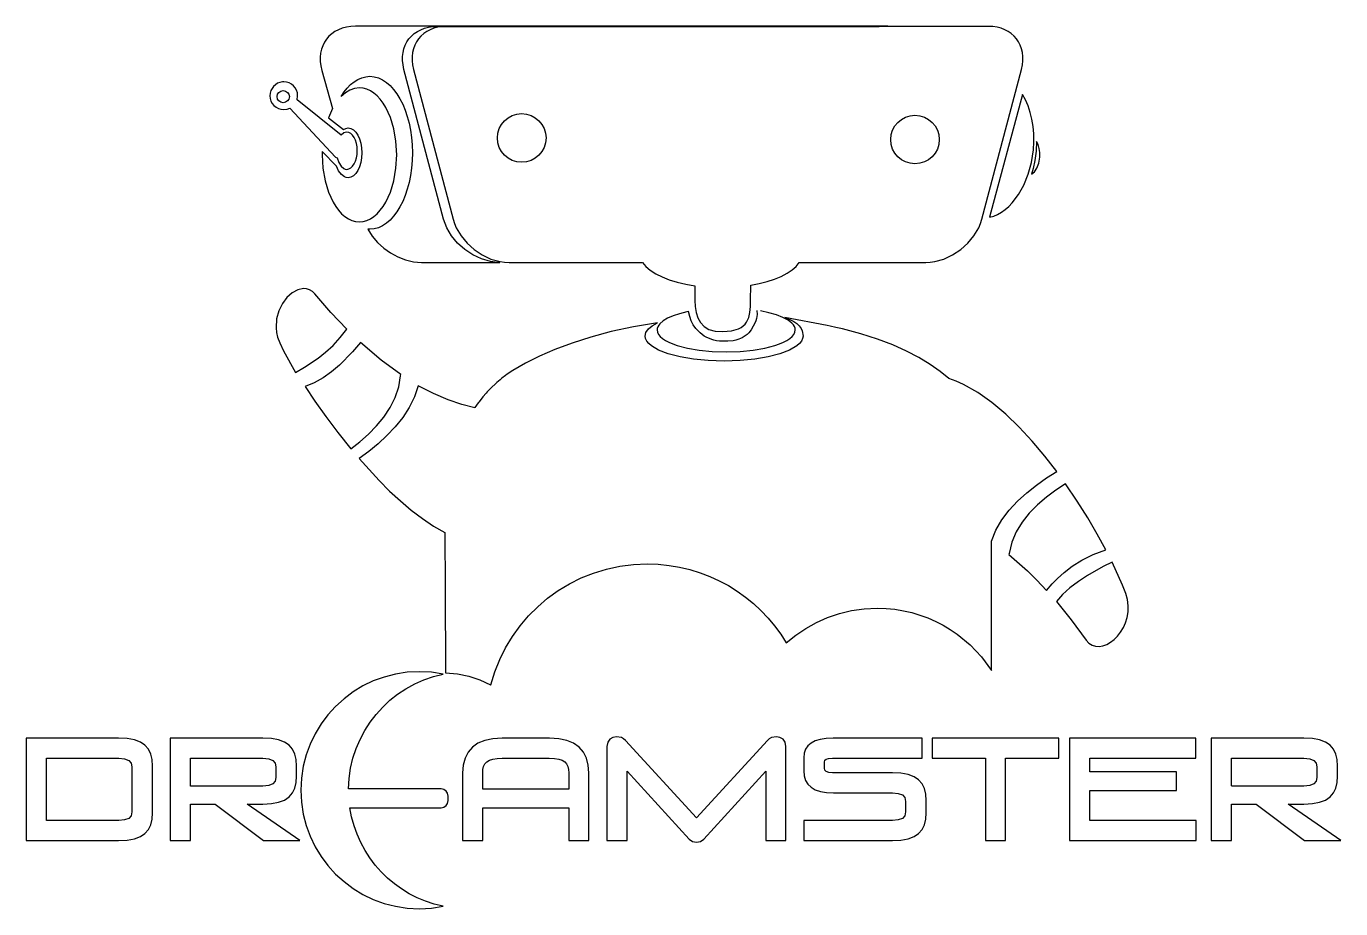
# Model space of a CAD drawing. Extents: x -69 to 67, y -46 to 46.
import ezdxf

# ---------------------------------------------------------------- set-up
doc = ezdxf.new("R2010")
doc.units = 0
doc.layers.add('Capa_1', color=7, linetype='CONTINUOUS')

msp = doc.modelspace()

# ---------------------------------------------------------------- linework, layer by layer
at = {"layer": 'Capa_1', "color": 7}
for points in [[(-34.97911, 45.797804), (-35.458393, 45.776604), (-35.911152, 45.709244), (-36.335598, 45.597956), (-36.729945, 45.445156), (-37.092404, 45.253172), (-37.421192, 45.024364), (-37.714517, 44.761084), (-37.970598, 44.465676), (-38.187642, 44.140492), (-38.363866, 43.787884), (-38.497481, 43.410204), (-38.586702, 43.009796), (-38.629742, 42.589012), (-38.624782, 42.150204), (-38.570094, 41.6957), (-38.463864, 41.22794), (-37.352263, 37.25794), (-37.77573, 36.30514), (-36.214197, 35.0965), (-35.978642, 35.21298), (-35.728974, 35.25538), (-35.440206, 35.20258), (-35.171587, 35.05234), (-34.928772, 34.81474), (-34.717419, 34.5001), (-34.543186, 34.11874), (-34.41173, 33.68122), (-34.328705, 33.19778), (-34.299777, 32.67882), (-34.328705, 32.15994), (-34.41173, 31.6765), (-34.543186, 31.23898), (-34.717419, 30.85762), (-34.928772, 30.54298), (-35.171587, 30.30538), (-35.440206, 30.15514), (-35.728974, 30.10314), (-35.916087, 30.12474), (-36.095869, 30.18874), (-36.427519, 30.43058), (-36.712058, 30.8065), (-36.937619, 31.29418), (-38.41093, 32.80274), (-38.419738, 32.47634), (-38.341258, 31.07722), (-38.116152, 29.77394), (-37.759946, 28.59458), (-37.288158, 27.56698), (-37.013772, 27.11882), (-36.716312, 26.71914), (-36.397715, 26.3713), (-36.059924, 26.0789), (-35.704876, 25.84546), (-35.334514, 25.67434), (-34.95078, 25.56914), (-34.555606, 25.53314), (-34.160377, 25.56914), (-33.776597, 25.67434), (-33.406205, 25.84546), (-33.051142, 26.0789), (-32.713342, 26.3713), (-32.394746, 26.71914), (-32.097294, 27.11882), (-31.822922, 27.56698), (-31.351174, 28.59458), (-30.995014, 29.77394), (-30.769944, 31.07722), (-30.691472, 32.47634), (-30.769944, 33.87538), (-30.995014, 35.17858), (-31.351174, 36.35794), (-31.822922, 37.38554), (-32.097294, 37.8337), (-32.394746, 38.23346), (-32.713342, 38.5813), (-33.051142, 38.8737), (-33.406205, 39.10722), (-33.776597, 39.27834), (-34.160377, 39.38354), (-34.555606, 39.41954), (-35.064636, 39.36034), (-35.552986, 39.18778), (-36.016838, 38.90826), (-36.452385, 38.52834), (-36.146554, 38.9885), (-35.818494, 39.39834), (-35.469919, 39.7545), (-35.102542, 40.05354), (-34.718077, 40.29202), (-34.318239, 40.46658), (-33.904741, 40.57386), (-33.479295, 40.61066), (-33.027637, 40.56986), (-32.588968, 40.4497), (-32.165515, 40.25434), (-31.75951, 39.9877), (-31.373175, 39.65378), (-31.008745, 39.25666), (-30.668447, 38.80018), (-30.354509, 38.28834), (-30.069157, 37.72522), (-29.814622, 37.11466), (-29.593135, 36.46074), (-29.40692, 35.76738), (-29.258204, 35.03866), (-29.149223, 34.27842), (-29.082199, 33.49074), (-29.059359, 32.67954), (-29.082199, 31.86842), (-29.149223, 31.08074), (-29.258207, 30.3205), (-29.40692, 29.59178), (-29.593135, 28.89842), (-29.814625, 28.2445), (-30.06916, 27.63394), (-30.354509, 27.07082), (-30.668447, 26.55898), (-31.008748, 26.1025), (-31.373178, 25.7053), (-31.75951, 25.37146), (-32.165515, 25.10482), (-32.588968, 24.90946), (-33.027637, 24.7893), (-33.479295, 24.7485), (-33.691029, 24.7573), (-33.228578, 24.04474), (-32.670237, 23.39002), (-32.030604, 22.8045), (-31.324287, 22.29938), (-30.565886, 21.88586), (-29.770003, 21.57522), (-28.951244, 21.37882), (-28.124205, 21.30762), (-20.007759, 21.30762), (-20.486434, 21.33402), (-20.963704, 21.40522), (-21.902112, 21.67226), (-22.799167, 22.09106), (-23.631049, 22.64322), (-24.373934, 23.31026), (-25.004007, 24.07378), (-25.497445, 24.91538), (-25.685483, 25.3597), (-25.830428, 25.81658), (-29.941583, 41.3349), (-30.038462, 41.79154), (-30.085446, 42.235028), (-30.084326, 42.66314), (-30.036822, 43.07358), (-29.94472, 43.464052), (-29.809778, 43.832284), (-29.633766, 44.176004), (-29.418438, 44.492924), (-29.165561, 44.780772), (-28.876898, 45.03726), (-28.55421, 45.260108), (-28.199261, 45.447052), (-27.813813, 45.595804), (-27.399631, 45.704076), (-26.958476, 45.769596), (-26.492106, 45.790076), (12.112652, 45.791676), (19.308081, 45.793276), (20.21599, 45.794076), (19.45905, 45.794876), (-34.979085, 45.798876), (-34.979085, 45.798876)], [(-25.512865, 45.78898), (-25.979234, 45.7685), (-26.42039, 45.70298), (-26.834572, 45.5947), (-27.220019, 45.445956), (-27.574969, 45.259012), (-27.897656, 45.036156), (-28.186319, 44.779668), (-28.439197, 44.491828), (-28.654524, 44.174908), (-28.830537, 43.831188), (-28.965478, 43.462956), (-29.05758, 43.072476), (-29.105084, 42.662044), (-29.106204, 42.233932), (-29.05922, 41.790428), (-28.962342, 41.333788), (-24.851186, 25.815468), (-24.706242, 25.358588), (-24.518203, 24.914268), (-24.024766, 24.072668), (-23.394691, 23.309148), (-22.651806, 22.642108), (-21.819926, 22.089948), (-20.92287, 21.671148), (-19.984462, 21.404108), (-19.507193, 21.332908), (-19.028518, 21.306508), (-5.204092, 21.306508), (-4.860392, 20.890748), (-4.404578, 20.499948), (-3.844922, 20.137628), (-3.189689, 19.807388), (-2.447151, 19.512988), (-1.625583, 19.257868), (-0.733249, 19.045868), (0.221576, 18.880428), (0.221576, 17.380668), (0.249383, 16.730028), (0.342591, 16.117628), (0.515885, 15.559708), (0.783948, 15.072828), (1.161472, 14.673068), (1.663133, 14.376908), (2.303623, 14.200588), (3.097624, 14.160588), (4.020804, 14.238988), (4.721926, 14.433468), (4.998749, 14.570428), (5.231498, 14.732028), (5.423983, 14.916668), (5.58002, 15.122988), (5.797995, 15.594988), (5.915928, 16.136188), (5.964316, 16.735228), (5.97366, 17.380348), (6.008949, 18.941868), (6.89378, 19.116108), (7.719416, 19.331148), (8.478845, 19.583948), (9.165058, 19.871388), (9.77105, 20.190428), (10.289811, 20.537948), (10.714337, 20.910908), (11.037617, 21.306188), (24.13862, 21.306188), (24.617391, 21.332588), (25.094941, 21.403788), (26.034351, 21.670828), (26.932818, 22.089628), (27.766319, 22.641788), (28.510824, 23.308828), (29.142309, 24.072348), (29.636746, 24.913948), (29.825065, 25.358268), (29.97011, 25.815148), (34.072445, 41.333468), (34.169261, 41.790108), (34.216205, 42.233612), (34.215085, 42.661724), (34.167565, 43.072156), (34.075455, 43.462636), (33.940516, 43.830868), (33.764512, 44.174588), (33.549198, 44.491508), (33.296341, 44.779348), (33.007698, 45.035836), (32.685033, 45.258692), (32.330106, 45.445636), (31.944678, 45.59438), (31.53051, 45.70266), (31.089365, 45.76818), (30.623001, 45.78866), (-25.512813, 45.78866), (-25.512813, 45.78866)], [(-42.539757, 40.036884), (-42.803489, 39.984084), (-43.048035, 39.885364), (-43.26847, 39.745284), (-43.45987, 39.568884), (-43.617313, 39.361044), (-43.73587, 39.126724), (-43.810614, 38.870884), (-43.836614, 38.598484), (-43.807358, 38.308804), (-43.723478, 38.038964), (-43.59078, 37.794724), (-43.415084, 37.581844), (-43.202202, 37.406164), (-42.957949, 37.273524), (-42.688141, 37.189684), (-42.398589, 37.160084), (-42.062576, 37.203284), (-41.754566, 37.318964), (-37.034676, 32.219684), (-36.84941, 32.158084), (-36.690322, 31.676244), (-36.46336, 31.299684), (-36.182402, 31.054644), (-36.02601, 30.989844), (-35.86132, 30.967444), (-35.645062, 31.006644), (-35.443336, 31.119364), (-35.260548, 31.297764), (-35.10111, 31.533844), (-34.969429, 31.819924), (-34.869914, 32.148084), (-34.80697, 32.510484), (-34.78501, 32.899364), (-34.80697, 33.287844), (-34.869914, 33.649204), (-34.969429, 33.975924), (-35.10111, 34.260404), (-35.260548, 34.494964), (-35.443336, 34.671924), (-35.645062, 34.783684), (-35.86132, 34.822884), (-36.02486, 34.801284), (-36.180482, 34.738084), (-36.461231, 34.496964), (-41.022322, 38.166964), (-40.96057, 38.599284), (-40.98981, 38.888964), (-41.073656, 39.158804), (-41.206309, 39.403044), (-41.381966, 39.615924), (-41.594822, 39.791604), (-41.839083, 39.924244), (-42.108939, 40.008084), (-42.398594, 40.037684), (-42.539749, 40.037684), (-42.539749, 40.037684)], [(-42.451526, 39.137844), (-42.204891, 39.087444), (-42.002918, 38.950804), (-41.866448, 38.748804), (-41.816328, 38.502484), (-41.866448, 38.257204), (-42.002918, 38.058324), (-42.204891, 37.924884), (-42.451526, 37.876084), (-42.698015, 37.924884), (-42.900003, 38.058324), (-43.036558, 38.257204), (-43.086726, 38.502484), (-43.036558, 38.748804), (-42.900003, 38.950804), (-42.698015, 39.087444), (-42.451526, 39.137844), (-42.451526, 39.137844)], [(34.171459, 38.726484), (30.766081, 25.996004), (31.184472, 26.122164), (31.59358, 26.300964), (31.991537, 26.530084), (32.376477, 26.807044), (32.74653, 27.129604), (33.099834, 27.495124), (33.748713, 28.345924), (34.308174, 29.340244), (34.763286, 30.458884), (35.099109, 31.682484), (35.300704, 32.992004), (35.3506, 33.825044), (35.340328, 34.635124), (35.272696, 35.417124), (35.150481, 36.166004), (34.976462, 36.876484), (34.753427, 37.543524), (34.484162, 38.161844), (34.171449, 38.726484), (34.171449, 38.726484)], [(-17.740433, 36.745844), (-17.232013, 36.694644), (-16.758433, 36.547604), (-16.329842, 36.314884), (-15.956404, 36.006724), (-15.64827, 35.633204), (-15.4156, 35.204644), (-15.26855, 34.731124), (-15.217278, 34.222804), (-15.26855, 33.714484), (-15.4156, 33.240964), (-15.64827, 32.812404), (-15.956404, 32.438884), (-16.329842, 32.130724), (-16.758433, 31.898004), (-17.232013, 31.750964), (-17.740433, 31.699764), (-18.248271, 31.750964), (-18.720761, 31.898004), (-19.147923, 32.130724), (-19.519789, 32.438884), (-19.826379, 32.812404), (-20.057725, 33.240964), (-20.203843, 33.714484), (-20.254763, 34.222804), (-20.203843, 34.731124), (-20.057725, 35.204644), (-19.826379, 35.633204), (-19.519789, 36.006724), (-19.147923, 36.314884), (-18.720761, 36.547604), (-18.248271, 36.694644), (-17.740433, 36.745844), (-17.740433, 36.745844)], [(23.027066, 36.578244), (23.535486, 36.527044), (24.009066, 36.379924), (24.437656, 36.147284), (24.811094, 35.839044), (25.119229, 35.465604), (25.351898, 35.037044), (25.498949, 34.563524), (25.550221, 34.055204), (25.498949, 33.547124), (25.351898, 33.074564), (25.119229, 32.647364), (24.811094, 32.275524), (24.437656, 31.969044), (24.009066, 31.737764), (23.535486, 31.591764), (23.027066, 31.540564), (22.519024, 31.591764), (22.046441, 31.737764), (21.619265, 31.969044), (21.247444, 32.275524), (20.940933, 32.647364), (20.709675, 33.074564), (20.563624, 33.547124), (20.512736, 34.055204), (20.563624, 34.563524), (20.709675, 35.037044), (20.940933, 35.465604), (21.247444, 35.839044), (21.619265, 36.147284), (22.046441, 36.379924), (22.519024, 36.527044), (23.027066, 36.578244), (23.027066, 36.578244)], [(35.627126, 33.847764), (35.600814, 32.848484), (35.466293, 31.888324), (35.27765, 31.058724), (35.088973, 30.451204), (35.401502, 30.699764), (35.664845, 31.096564), (35.858604, 31.611844), (35.962373, 32.215684), (35.968533, 32.699524), (35.910053, 33.143204), (35.793924, 33.531124), (35.62714, 33.847764), (35.62714, 33.847764)], [(-40.351845, 18.598884), (-40.942335, 18.476804), (-41.527027, 18.162244), (-42.072357, 17.678964), (-42.544759, 17.050644), (-42.910668, 16.301044), (-43.136523, 15.453764), (-43.188755, 14.532644), (-43.139275, 14.051844), (-43.033804, 13.561364), (-42.815707, 12.964324), (-42.426767, 12.135604), (-41.189959, 9.917764), (-40.237602, 10.447924), (-38.836034, 11.386884), (-38.059362, 12.003204), (-37.281477, 12.713924), (-36.539396, 13.516484), (-35.870158, 14.408324), (-37.505974, 16.122564), (-39.178489, 18.051924), (-39.437476, 18.304724), (-39.723734, 18.477524), (-40.03071, 18.574244), (-40.351848, 18.599044), (-40.351848, 18.599044)], [(9.541308, 15.598564), (10.042695, 15.410804), (10.453512, 15.201844), (10.781058, 14.974884), (11.032662, 14.733284), (11.215619, 14.480244), (11.337254, 14.219044), (11.425786, 13.685124), (11.383578, 13.419284), (11.259688, 13.161124), (11.058226, 12.911844), (10.783294, 12.672804), (10.029433, 12.230724), (9.030949, 11.845444), (7.820684, 11.527444), (6.431475, 11.287284), (4.896163, 11.135444), (3.247584, 11.082644), (1.598627, 11.135444), (0.062315, 11.287284), (-1.328304, 11.527444), (-2.540193, 11.845444), (-3.540294, 12.230724), (-4.295564, 12.672804), (-4.571066, 12.911844), (-4.772964, 13.161124), (-4.89713, 13.419284), (-4.93944, 13.685124), (-4.853343, 14.060404), (-4.603986, 14.418484), (-4.204753, 14.756164), (-3.669039, 15.070164), (-6.162872, 14.640244), (-8.463968, 14.138884), (-10.579765, 13.574484), (-12.517733, 12.955604), (-14.285317, 12.290564), (-15.889982, 11.587844), (-17.339173, 10.855924), (-18.640354, 10.103284), (-19.231443, 9.715124), (-19.407888, 9.591604), (-19.787243, 9.300404), (-19.97251, 9.150484), (-20.325399, 8.850484), (-20.493021, 8.700484), (-20.828265, 8.382884), (-20.969421, 8.241764), (-21.304665, 7.888884), (-21.419355, 7.756564), (-21.754599, 7.368404), (-21.842821, 7.271284), (-22.186888, 6.830244), (-22.239824, 6.768644), (-22.601535, 6.265764), (-22.601535, 6.256964), (-23.926184, 6.598804), (-25.352968, 7.078404), (-26.870724, 7.716324), (-28.468314, 8.533124), (-28.854191, 7.380724), (-29.392022, 6.285684), (-30.060035, 5.249284), (-30.836461, 4.273124), (-31.699535, 3.358564), (-32.627483, 2.507044), (-33.598543, 1.720004), (-34.590937, 0.998964), (-32.512652, -1.300076), (-31.425668, -2.386556), (-30.312687, -3.413836), (-29.178134, -4.369276), (-28.02644, -5.239996), (-26.862026, -6.013276), (-25.689314, -6.676396), (-25.671666, -12.481436), (-25.64521, -21.241836), (-24.401832, -21.345276), (-23.20335, -21.589676), (-22.059056, -21.966796), (-20.978252, -22.468156), (-20.93414, -22.468156), (-20.528581, -21.139676), (-20.0186, -19.860476), (-19.409208, -18.635516), (-18.705401, -17.469996), (-17.9122, -16.368716), (-17.034608, -15.336876), (-16.077629, -14.379436), (-15.046276, -13.501516), (-13.945556, -12.707916), (-12.780475, -12.003916), (-11.55604, -11.394396), (-10.277266, -10.884396), (-8.949159, -10.479036), (-7.576717, -10.183276), (-6.164961, -10.002076), (-4.718893, -9.940476), (-3.579959, -9.978876), (-2.461448, -10.091516), (-1.365784, -10.276236), (-0.295409, -10.530556), (0.747225, -10.852076), (1.759683, -11.238396), (2.739529, -11.687036), (3.684323, -12.195596), (4.591614, -12.761596), (5.458973, -13.382636), (6.283957, -14.056236), (7.064121, -14.779996), (7.797029, -15.551516), (8.480236, -16.368316), (9.111306, -17.227836), (9.6878, -18.127836), (10.661096, -17.330476), (11.703671, -16.621036), (12.809936, -16.005196), (13.974311, -15.488636), (15.191202, -15.077036), (16.45503, -14.775996), (17.7602, -14.591276), (19.101127, -14.528076), (20.025436, -14.557676), (20.933761, -14.645836), (21.824272, -14.790476), (22.695146, -14.989836), (23.544561, -15.241996), (24.370685, -15.545116), (25.171692, -15.897436), (25.945761, -16.297036), (26.691063, -16.742156), (27.405776, -17.230956), (28.736123, -18.331996), (29.922191, -19.585596), (30.949377, -20.976956), (30.949377, -7.593676), (31.421384, -6.453276), (32.046712, -5.379276), (32.802096, -4.372236), (33.664282, -3.432956), (34.610024, -2.562236), (35.61606, -1.760716), (36.659149, -1.029116), (37.716024, -0.368236), (36.478179, 1.238324), (35.179209, 2.786164), (33.827065, 4.247124), (32.429701, 5.593124), (30.995067, 6.796004), (29.531122, 7.827844), (28.04581, 8.660324), (27.297628, 8.993204), (26.547084, 9.265604), (25.631998, 10.008164), (24.598847, 10.738244), (23.440468, 11.448084), (22.14969, 12.129764), (20.719355, 12.775524), (19.142288, 13.377284), (17.411331, 13.927364), (15.519304, 14.417844), (15.175237, 14.497044), (14.831171, 14.585284), (14.248904, 14.708724), (13.931304, 14.779124), (9.5413, 15.598644), (9.5413, 15.598644)], [(6.646119, 16.335684), (6.653631, 15.919444), (6.602389, 15.498484), (6.533835, 15.262884), (6.425541, 15.021124), (6.254277, 14.693124), (6.052989, 14.343844), (5.790959, 14.002484), (5.62756, 13.843764), (5.437452, 13.697844), (5.104615, 13.500244), (4.781996, 13.357124), (4.471397, 13.259604), (4.1746, 13.198804), (3.629596, 13.150804), (3.161318, 13.142004), (2.776257, 13.150004), (2.450724, 13.190004), (2.180507, 13.253204), (1.961382, 13.327604), (1.372089, 13.560484), (1.189064, 13.662244), (0.752664, 14.015284), (0.322973, 14.456644), (0.020606, 14.853844), (-0.16273, 15.250884), (-0.308021, 15.694164), (-0.43815, 16.218964), (-0.606057, 16.186164), (-1.365962, 15.994084), (-2.037109, 15.771684), (-2.609241, 15.522084), (-3.072093, 15.248484), (-3.415406, 14.954004), (-3.53903, 14.800004), (-3.628921, 14.642004), (-3.683796, 14.480404), (-3.702344, 14.315524), (-3.665418, 14.083044), (-3.55703, 13.857204), (-3.38078, 13.639124), (-3.140251, 13.430084), (-2.839039, 13.231124), (-2.48073, 13.043444), (-2.06892, 12.868244), (-1.6072, 12.706564), (-0.54838, 12.428484), (0.666989, 12.218484), (2.010189, 12.085764), (3.45248, 12.039364), (4.895561, 12.085764), (6.239944, 12.218484), (7.456753, 12.428484), (8.517097, 12.706564), (8.979574, 12.868244), (9.392096, 13.043444), (9.751056, 13.231124), (10.052856, 13.430084), (10.293871, 13.639124), (10.470493, 13.857204), (10.579115, 14.083044), (10.616123, 14.315524), (10.594107, 14.494964), (10.529139, 14.670484), (10.422882, 14.841524), (10.276989, 15.007684), (10.093117, 15.168404), (9.87292, 15.323284), (9.330186, 15.612964), (8.662023, 15.872884), (7.881675, 16.098884), (7.002386, 16.286964)], [(-34.440963, 13.023524), (-35.275045, 12.042004), (-36.629874, 10.672964), (-37.446512, 9.975124), (-38.326064, 9.338884), (-39.246111, 8.817044), (-40.184231, 8.462404), (-39.183703, 6.944084), (-38.055139, 5.338164), (-36.811148, 3.677604), (-35.464341, 1.995684), (-34.526, 2.723204), (-33.622074, 3.513764), (-32.777086, 4.367124), (-32.015557, 5.282964), (-31.362015, 6.261044), (-30.840979, 7.300964), (-30.476972, 8.402484), (-30.294517, 9.565204), (-30.268069, 9.679844), (-32.311076, 11.185444), (-34.440981, 13.023524), (-34.440981, 13.023524)], [(38.633503, -1.639036), (37.629897, -2.295596), (36.652448, -3.019596), (35.726838, -3.812236), (34.878761, -4.674796), (34.133905, -5.608396), (33.517956, -6.614076), (33.056606, -7.693196), (32.775543, -8.846796), (32.757895, -8.979116), (34.686594, -10.662156), (35.673893, -11.628956), (36.674963, -12.684476), (37.253102, -12.001196), (37.787545, -11.456476), (38.481712, -10.835276), (39.332696, -10.181596), (40.337606, -9.539596), (41.493535, -8.953596), (42.797586, -8.467436), (41.923246, -6.869276), (40.932986, -5.175916), (39.834005, -3.421196), (38.633496, -1.639036), (38.633496, -1.639036)], [(43.459253, -9.755516), (42.541739, -10.216236), (40.895111, -11.152156), (39.976112, -11.749996), (39.088116, -12.408636), (38.302224, -13.108876), (37.689518, -13.831356), (39.227945, -15.728876), (40.786119, -17.854316), (41.06336, -18.163676), (41.383275, -18.370876), (41.736421, -18.481356), (42.113363, -18.500556), (42.504655, -18.434156), (42.900861, -18.287756), (43.292532, -18.066796), (43.670238, -17.776716), (44.024533, -17.423276), (44.345972, -17.011836), (44.625124, -16.548076), (44.85254, -16.037436), (45.018788, -15.485516), (45.114421, -14.897756), (45.129973, -14.279836), (45.056053, -13.637196), (44.88117, -13.009356), (44.548133, -12.129436), (43.459231, -9.755436), (43.459231, -9.755436)], [(-26.088618, -33.273356), (-35.677317, -33.273356), (-35.618325, -32.182796), (-35.466557, -31.119436), (-35.226054, -30.087356), (-34.900859, -29.090636), (-34.49502, -28.133276), (-34.012581, -27.219436), (-33.457588, -26.353036), (-32.834087, -25.538236), (-32.146123, -24.779036), (-31.397742, -24.079516), (-30.592988, -23.443676), (-29.735908, -22.875676), (-28.830548, -22.379436), (-27.880952, -21.959116), (-26.891166, -21.618716), (-25.865237, -21.362316), (-27.083762, -21.176476), (-28.338282, -21.113276), (-29.594648, -21.176476), (-30.814724, -21.362716), (-31.992328, -21.665436), (-33.12129, -22.078716), (-34.195431, -22.596076), (-35.208575, -23.211596), (-36.154541, -23.918956), (-37.027159, -24.711996), (-37.820247, -25.584556), (-38.527629, -26.530476), (-39.143132, -27.543596), (-39.660578, -28.617676), (-40.073785, -29.746556), (-40.376581, -30.924076), (-40.562787, -32.144076), (-40.626227, -33.400236), (-40.562787, -34.656716), (-40.376581, -35.876956), (-40.073785, -37.054636), (-39.660578, -38.183676), (-39.143132, -39.257916), (-38.527629, -40.271116), (-37.820247, -41.217116), (-37.027159, -42.089756), (-36.154541, -42.882876), (-35.208575, -43.590316), (-34.195431, -44.205836), (-33.12129, -44.723276), (-31.992328, -45.136476), (-30.814724, -45.439276), (-29.594648, -45.625436), (-28.338282, -45.688636), (-27.083762, -45.625436), (-25.865237, -45.440156), (-26.792869, -45.212396), (-27.691346, -44.915756), (-28.557691, -44.553516), (-29.388939, -44.128396), (-30.18211, -43.643436), (-30.93424, -43.101676), (-31.64235, -42.506076), (-32.303478, -41.859516), (-32.914639, -41.165196), (-33.47287, -40.425916), (-33.9752, -39.644716), (-34.418654, -38.824556), (-34.800258, -37.968396), (-35.117047, -37.079356), (-35.36604, -36.160236), (-35.544274, -35.214076), (-26.088615, -35.214076), (-25.80491, -35.156476), (-25.57265, -34.999436), (-25.415752, -34.767196), (-25.358136, -34.483596), (-25.358136, -34.003676), (-25.415752, -33.720156), (-25.57265, -33.487836), (-25.80491, -33.330876), (-26.088615, -33.273276)], [(-59.511762, -28.005996), (-69.086699, -28.005996), (-69.086699, -38.630796), (-59.511762, -38.630796), (-58.617962, -38.583596), (-57.871778, -38.443756), (-57.264447, -38.212716), (-56.787194, -37.891836), (-56.431265, -37.482716), (-56.187882, -36.986716), (-56.048278, -36.405596), (-56.003694, -35.740716), (-56.003694, -30.895516), (-56.048278, -30.230636), (-56.187882, -29.649436), (-56.431265, -29.153516), (-56.787194, -28.744316), (-57.264447, -28.423436), (-57.871778, -28.192396), (-58.617962, -28.052636), (-59.511762, -28.005436)], [(-44.5715, -34.835436), (-43.677815, -34.788236), (-42.931721, -34.648476), (-42.32445, -34.417356), (-41.847245, -34.096476), (-41.491335, -33.687356), (-41.247963, -33.191436), (-41.108369, -32.610236), (-41.063785, -31.945356), (-41.063785, -30.895836), (-41.108369, -30.230956), (-41.247963, -29.649756), (-41.491335, -29.153836), (-41.847245, -28.744716), (-42.32445, -28.423836), (-42.931721, -28.192716), (-43.677815, -28.052956), (-44.5715, -28.005756), (-54.160905, -28.005756), (-54.160905, -38.630476), (-52.07639, -38.630476), (-52.07639, -34.834796), (-49.517238, -34.834796), (-44.485395, -38.630476), (-40.747242, -38.630476), (-46.181732, -34.834796), (-44.5715, -34.834796), (-44.5715, -34.834796)], [(-14.86425, -28.005916), (-19.766583, -28.005916), (-20.731114, -28.065916), (-21.565405, -28.244076), (-22.269952, -28.537196), (-22.845277, -28.941996), (-23.29187, -29.455276), (-23.610239, -30.073996), (-23.800892, -30.794716), (-23.864332, -31.614396), (-23.864332, -38.630556), (-21.779816, -38.630556), (-21.779816, -35.237196), (-12.851373, -35.237196), (-12.851373, -38.630556), (-10.766858, -38.630556), (-10.766858, -31.614396), (-10.830298, -30.794716), (-11.020945, -30.073996), (-11.339299, -29.455276), (-11.78587, -28.941996), (-12.361146, -28.537196), (-13.065638, -28.244076), (-13.899838, -28.065916), (-14.86425, -28.005916)], [(8.658622, -27.861996), (8.159237, -27.953676), (7.9269, -28.074396), (7.724173, -28.250476), (0.37773, -36.272716), (-6.969065, -28.250476), (-7.177702, -28.068316), (-7.409296, -27.948236), (-7.903515, -27.861996), (-8.276968, -27.924396), (-8.593809, -28.112076), (-8.813588, -28.426556), (-8.895839, -28.868956), (-8.895839, -38.630876), (-6.810971, -38.630876), (-6.810971, -31.428076), (-0.370042, -38.472476), (-0.033868, -38.711676), (0.37773, -38.789276), (0.789021, -38.711676), (1.125149, -38.472476), (7.566078, -31.428076), (7.566078, -38.630876), (9.650946, -38.630876), (9.650946, -28.868956), (9.568695, -28.426556), (9.348916, -28.112076), (9.032075, -27.924396), (8.658622, -27.861996)], [(20.68155, -31.585516), (14.484819, -31.585516), (14.081637, -31.559916), (13.825312, -31.477676), (13.690272, -31.330636), (13.650944, -31.110876), (13.650944, -30.478556), (13.690048, -30.302636), (13.823508, -30.181836), (14.075538, -30.112236), (14.470354, -30.089836), (23.758038, -30.089836), (23.758038, -28.005356), (14.542343, -28.005356), (13.829408, -28.037356), (13.210969, -28.132556), (12.687197, -28.291436), (12.258267, -28.514156), (11.924353, -28.800876), (11.685627, -29.151836), (11.542267, -29.567196), (11.494443, -30.047116), (11.494443, -31.384236), (11.542323, -31.919996), (11.686077, -32.384396), (11.92586, -32.777276), (12.261838, -33.098796), (12.694178, -33.348796), (13.223026, -33.527356), (13.848558, -33.634476), (14.570927, -33.670476), (20.696021, -33.670476), (21.301217, -33.726476), (21.721911, -33.894716), (21.96746, -34.173436), (22.047236, -34.561516), (22.047236, -35.654076), (21.96746, -36.042156), (21.721911, -36.320876), (21.301217, -36.489116), (20.696021, -36.545916), (11.494441, -36.545916), (11.494441, -38.630716), (20.681552, -38.630716), (21.575237, -38.583516), (22.321331, -38.443756), (22.928605, -38.212636), (23.40581, -37.891756), (23.761719, -37.482636), (24.005089, -36.986716), (24.144683, -36.405516), (24.189267, -35.740636), (24.189267, -34.475116), (24.144683, -33.810236), (24.005089, -33.229116), (23.761719, -32.733276), (23.40581, -32.324156), (22.928605, -32.003356), (22.321331, -31.772316), (21.575237, -31.632636), (20.681552, -31.585436)], [(24.824114, -30.090476), (30.330593, -30.090476), (30.330593, -38.630716), (32.415462, -38.630716), (32.415462, -30.090476), (37.921588, -30.090476), (37.921588, -28.005916), (24.824114, -28.005916), (24.824114, -30.090476), (24.824114, -30.090476)], [(41.144525, -33.425916), (50.130137, -33.425916), (50.130137, -31.485036), (41.144525, -31.485036), (41.144525, -30.090076), (52.128547, -30.090076), (52.128547, -28.005596), (39.059657, -28.005596), (39.059657, -38.630316), (52.157131, -38.630316), (52.157131, -36.545516), (41.144525, -36.545516), (41.144525, -33.425916), (41.144525, -33.425916)], [(61.720422, -34.835276), (63.330654, -34.835276), (64.224356, -34.788076), (64.97049, -34.648316), (65.577815, -34.417196), (66.055087, -34.096316), (66.411059, -33.687196), (66.654488, -33.191276), (66.794124, -32.610076), (66.838724, -31.945196), (66.838724, -30.895676), (66.794124, -30.230796), (66.654488, -29.649596), (66.411059, -29.153676), (66.055087, -28.744556), (65.577815, -28.423676), (64.97049, -28.192556), (64.224356, -28.052796), (63.330654, -28.005596), (53.740897, -28.005596), (53.740897, -38.630316), (55.825765, -38.630316), (55.825765, -34.834636), (58.384916, -34.834636), (63.416759, -38.630316), (67.154913, -38.630316), (61.720422, -34.834636), (61.720422, -34.834636)], [(-58.14573, -35.654476), (-58.225506, -36.042556), (-58.471094, -36.321276), (-58.891893, -36.489516), (-59.497294, -36.545516), (-67.002185, -36.545516), (-67.002185, -30.090156), (-59.497294, -30.090156), (-58.891893, -30.146956), (-58.471094, -30.315276), (-58.225506, -30.594156), (-58.14573, -30.982316), (-58.14573, -35.654556), (-58.14573, -35.654556)], [(-52.07639, -32.965756), (-52.07639, -30.090076), (-44.557031, -30.090076), (-43.951682, -30.146876), (-43.531008, -30.315196), (-43.285542, -30.594076), (-43.205822, -30.982236), (-43.205822, -32.074796), (-43.285542, -32.462636), (-43.531008, -32.741436), (-43.951682, -32.909756), (-44.557031, -32.966556), (-52.07639, -32.966556), (-52.07639, -32.966556)], [(-12.851397, -33.296476), (-21.779841, -33.296476), (-21.779841, -31.614556), (-21.757001, -31.255996), (-21.683441, -30.945756), (-21.551574, -30.683676), (-21.353811, -30.469676), (-21.08257, -30.303516), (-20.730268, -30.185036), (-20.289318, -30.113836), (-19.752136, -30.089836), (-14.878739, -30.089836), (-14.341572, -30.113836), (-13.900666, -30.185036), (-13.548418, -30.303516), (-13.277242, -30.469676), (-13.079542, -30.683676), (-12.947731, -30.945756), (-12.874211, -31.255996), (-12.851371, -31.614556), (-12.851371, -33.296476), (-12.851371, -33.296476)], [(55.825765, -32.965596), (55.825765, -30.089916), (63.345123, -30.089916), (63.950472, -30.146716), (64.371146, -30.315036), (64.616613, -30.593916), (64.696333, -30.982076), (64.696333, -32.074636), (64.616613, -32.462476), (64.371146, -32.741276), (63.950472, -32.909596), (63.345123, -32.966396), (55.825765, -32.966396), (55.825765, -32.966396)]]:
    msp.add_lwpolyline(points, dxfattribs=at)

doc.saveas('drawing.dxf')
